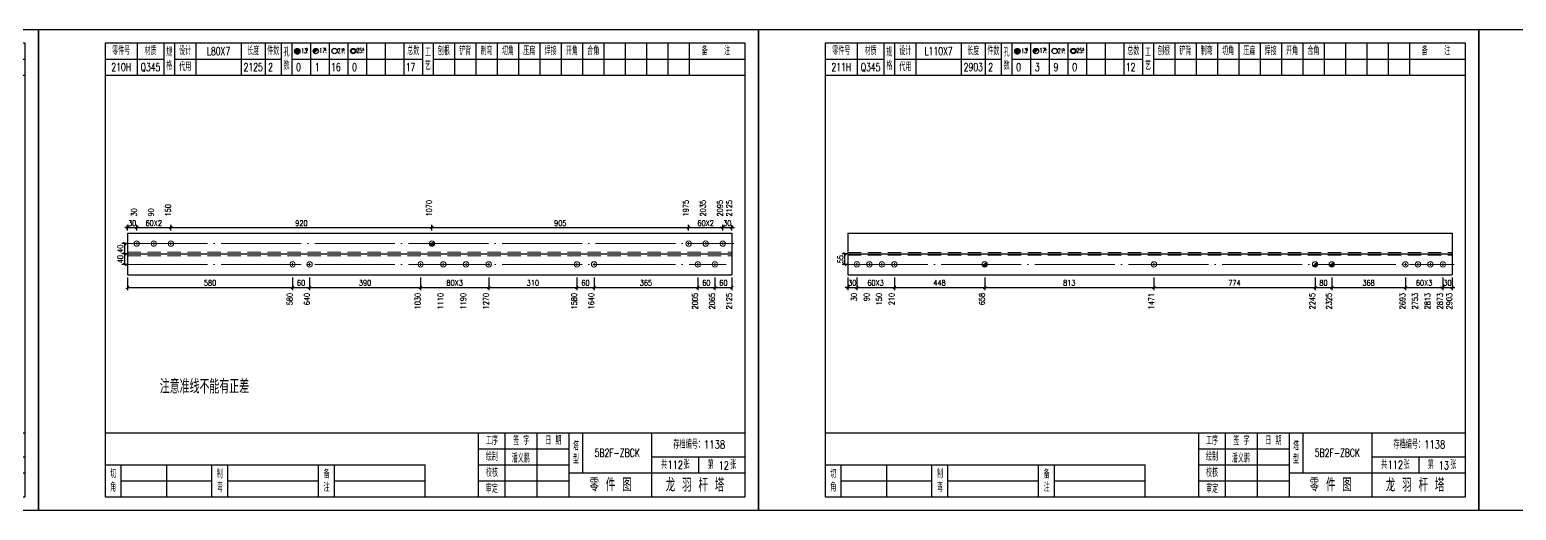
# Model space of a CAD drawing. Header units: millimetres. Extents: x 0 to 30240, y -10896 to -1348.
# Drawn here: x 2967 to 3524, y -2069 to -1889 of the extents above; entities that cross this region are included whole.
import ezdxf
from ezdxf.enums import TextEntityAlignment as Align

# ---------------------------------------------------------------- set-up
doc = ezdxf.new("R2010")
doc.units = ezdxf.units.MM
doc.header["$LTSCALE"] = 20
doc.header["$PDMODE"] = 1
doc.linetypes.add('DASHDOT2X', pattern=[1.75, 1.5, -0.125, 0, -0.125])
doc.linetypes.add('HIDDEN', pattern=[0.375, 0.25, -0.125])
for name, color, linetype, lineweight in [('1', 7, 'Continuous', 25), ('11', 3, 'Continuous', 13), ('2', 1, 'HIDDEN', 13), ('5', 1, 'Continuous', 13), ('7', 2, 'DASHDOT2X', 13)]:
    doc.layers.add(name, color=color, linetype=linetype, lineweight=lineweight)
doc.styles.get("Standard").update_dxf_attribs({"font": 'simplex', "width": 0.7, "bigfont": 'gbhzfs.shx'})
doc.styles.add('SYMBOL_TXT', font='txt.shx', dxfattribs={"width": 0.6})
doc.styles.add('TITLE_TXT', font='simplex.shx', dxfattribs={"width": 0.75, "height": 2.5, "bigfont": 'gbhzfs.shx'})
doc.dimstyles.get("Standard").update_dxf_attribs({"dimtxt": 2.1, "dimasz": 1, "dimexe": 1.05, "dimexo": 0, "dimgap": 0.63, "dimtad": 1, "dimzin": 0, "dimdsep": 46, "dimtxsty": 'standard', "dimblk": 'OBLIQUE', "dimblk1": 'OBLIQUE', "dimblk2": 'OBLIQUE', "dimcen": 0.09, "dimadec": 0, "dimazin": 0, "dimtfac": 1, "dimtdec": 1, "dimtix": 1, "dimtmove": 0, "dimatfit": 3, "dimfxl": 0, "dimtolj": 1, "dimtzin": 0, "dimarcsym": 0})
pattern_1 = [(0, (-3, 0), (0, 0.0125), [])]

# ---------------------------------------------------------------- blocks, each defined once
blk = doc.blocks.new('M12_HOLE')
h = blk.add_hatch()
h.set_pattern_fill('LINE', scale=0.1, style=0)
h.set_pattern_definition(pattern_1)
h.paths.add_polyline_path([(-5, 0, 1), (-1, 0, 1)])
at = {"color": 7}
blk.add_circle((-3, 0), 2, dxfattribs=at)
at = {"color": 7, "attachment_point": 1, "style": 'SYMBOL_TXT'}
for s, insert, char_height, width in [('13\\f??|b0|i0|c0|p54;.', (-0.1, 2.1), 3.5, 5.707), ('5', (3.7, 2.3), 1.8, 2.931)]:
    blk.add_mtext(s, dxfattribs=dict(at, insert=insert, char_height=char_height, width=width))
blk = doc.blocks.new('M16_HOLE')
h = blk.add_hatch()
h.set_pattern_fill('LINE', scale=0.1, style=0)
h.set_pattern_definition(pattern_1)
h.paths.add_polyline_path([(-1.6, 1.4, 0.668179), (-5, 0, 0.198912), (-4.4, -1.4)])
at = {"color": 7}
blk.add_circle((-3, 0), 2, dxfattribs=at)
at = {"color": 7, "attachment_point": 1, "style": 'SYMBOL_TXT'}
for s, insert, char_height, width in [('17.', (-0.4, 2.1), 3.5, 6.316), ('5', (3.6, 2.3), 1.8, 1.822)]:
    blk.add_mtext(s, dxfattribs=dict(at, insert=insert, char_height=char_height, width=width))
blk = doc.blocks.new('M20_HOLE')
at = {"color": 7}
blk.add_circle((-3, 0), 2, dxfattribs=at)
at = {"color": 7, "attachment_point": 1, "style": 'SYMBOL_TXT'}
for s, insert, char_height, width in [('21.', (-0.7, 2), 3.5, 6.074), ('5', (3.3, 2), 1.8, 1.458)]:
    blk.add_mtext(s, dxfattribs=dict(at, insert=insert, char_height=char_height, width=width))
blk = doc.blocks.new('M24_HOLE')
at = {"color": 7}
for radius in [2, 1.5]:
    blk.add_circle((-3, 0), radius, dxfattribs=at)
at = {"color": 7, "attachment_point": 1, "style": 'SYMBOL_TXT'}
for s, insert, char_height, width in [('25.', (-0.7, 2.1), 3.5, 2.429), ('5', (3.9, 2.3), 1.8, 1.944)]:
    blk.add_mtext(s, dxfattribs=dict(at, insert=insert, char_height=char_height, width=width))
blk = doc.blocks.new('JgCard')
for p, q in [((270, 180), (0, 180)), ((0, 180), (0, 0)), ((270, 0), (270, 180)), ((265, 175), (25, 175)), ((25, 175), (25, 5)), ((37, 175), (37, 163)), ((47, 175), (47, 163)), ((51, 175), (51, 163)), ((59, 175), (59, 163)), ((76, 175), (76, 163)), ((85, 175), (85, 163)), ((91, 175), (91, 163)), ((95, 175), (95, 163)), ((102, 175), (102, 163)), ((109, 175), (109, 163)), ((116, 175), (116, 163)), ((123, 175), (123, 163)), ((130, 175), (130, 163)), ((137, 175), (137, 163)), ((144, 175), (144, 163)), ((148, 175), (148, 163)), ((156, 175), (156, 163)), ((164, 175), (164, 163)), ((172, 175), (172, 163)), ((180, 175), (180, 163)), ((188, 175), (188, 163)), ((196, 175), (196, 163)), ((204, 175), (204, 163)), ((212, 175), (212, 163)), ((220, 175), (220, 163)), ((228, 175), (228, 163)), ((236, 175), (236, 163)), ((244, 175), (244, 163)), ((265, 5), (265, 175)), ((25, 169), (47, 169)), ((51, 169), (91, 169)), ((95, 169), (144, 169)), ((148, 169), (265, 169)), ((25, 163), (265, 163)), ((25, 29), (265, 29)), ((165, 5), (165, 29)), ((175, 5), (175, 29)), ((187, 5), (187, 29)), ((199, 5), (199, 29)), ((204, 29), (204, 14)), ((230, 5), (230, 29)), ((165, 23), (199, 23)), ((25, 17), (145, 17)), ((31, 5), (31, 17)), ((48, 17), (48, 5)), ((65, 5), (65, 17)), ((71, 5), (71, 17)), ((105, 5), (105, 17)), ((111, 5), (111, 17)), ((145, 5), (145, 17)), ((165, 17), (199, 17)), ((230, 20), (265, 20)), ((247.5, 20), (247.5, 14)), ((199, 14), (265, 14)), ((31, 11), (65, 11)), ((71, 11), (105, 11)), ((111, 11), (145, 11)), ((165, 11), (199, 11)), ((0, 0), (270, 0)), ((25, 5), (265, 5))]:
    blk.add_line(p, q)
blk.add_lwpolyline([(96.03, 171.99, -1), (98.03, 171.99, -1)], format="xyb", close=True)
blk.add_point((145, 96))
at = {"xscale": 0.5, "yscale": 0.5, "zscale": 0.5}
for name, p in [('M12_HOLE', (98.53, 171.99)), ('M16_HOLE', (105.5, 172)), ('M20_HOLE', (112.5, 172)), ('M24_HOLE', (119.5, 172))]:
    blk.add_blockref(name, p, dxfattribs=at)
at = {"style": 'TITLE_TXT', "width": 0.75}
for s, height, p in [('存档编号：1138', 3.076, (238.02, 23.07)), ('潘义鹏', 3, (177.45, 17.91)), ('龙 羽 杆 塔', 5, (235.17, 6.97))]:
    blk.add_text(s, height=height, dxfattribs=at).set_placement(p)
at = {"attachment_point": 5, "style": 'TITLE_TXT'}
for s, insert, char_height, width in [('零件号', (31, 172), 3, 15), ('材质', (42, 172), 3, 8), ('设计', (55, 172), 3, 8), ('长度', (80.5, 172), 3, 8), ('件数', (88, 172), 3, 6), ('总数', (140.5, 172), 3, 7), ('工\\P艺', (146, 169), 3, 4), ('刨根', (152, 172), 3, 8), ('铲背', (160, 172), 3, 8), ('制弯', (168, 172), 3, 8), ('切角', (176, 172), 3, 8), ('压扁', (184, 172), 3, 8), ('焊接', (192, 172), 3, 8), ('开角', (200, 172), 3, 8), ('合角', (208, 172), 3, 8), ('备    注', (254, 172), 3, 22), ('规格', (49, 169), 3, 4), ('代用', (55, 166), 3, 8), ('孔数', (93, 169), 3, 4), ('工序', (170, 26), 3, 10), ('签 字', (181, 26), 3, 12), ('日 期', (193, 26), 3, 12), ('塔\\P型', (201.5, 21.5), 3, 5), ('绘制', (170, 20), 3, 10), ('共    张', (238.75, 17), 3, 17.5), ('第    张', (256.25, 17), 3, 17.5), ('切\\P角', (28, 11), 3, 6), ('制\\P弯', (68, 11), 3, 6), ('备\\P注', (108, 11), 3, 6), ('校核', (170, 14), 3, 10), ('零 件 图', (214.5, 9.5), 5, 31), ('审定', (170, 8), 3, 10)]:
    blk.add_mtext(s, dxfattribs=dict(at, insert=insert, char_height=char_height, width=width))
blk = doc.blocks.new('M20')
for p, q in [((-0.5, 0), (0.5, 0)), ((0, -0.5), (0, 0.5))]:
    blk.add_line(p, q)
blk.add_circle((0, 0), 1)
blk = doc.blocks.new('M16')
for p, q in [((-0.71, -0.71), (0.71, 0.71)), ((-0.4, 0), (0.4, 0)), ((0, 0.4), (0, -0.4))]:
    blk.add_line(p, q)
blk.add_circle((0, 0), 1)
for radius in [0.8, 0.6, 0.4, 0.2]:
    blk.add_arc((0, 0), radius, 225, 45)
blk = doc.blocks.new('_Oblique')
at = {"color": 0, "linetype": 'ByBlock', "lineweight": -2}
blk.add_line((-0.5, -0.5), (0.5, 0.5), dxfattribs=at)
blk = doc.blocks.new('*D1180')
at = {"layer": '11', "color": 0, "lineweight": -2}
for p, q in [((3003.4, -1963.1), (3002.4, -1963.1)), ((3003.4, -1964.15), (3003.4, -1962.05)), ((3003.4, -1963.1), (3006.84, -1963.1)), ((3006.84, -1964.15), (3006.84, -1962.05)), ((3006.84, -1963.1), (3007.84, -1963.1))]:
    blk.add_line(p, q, dxfattribs=at)
at = {"layer": 'Defpoints', "color": 0}
for p in [(3003.4, -1964.15), (3006.84, -1963.1), (3006.84, -1964.15)]:
    blk.add_point(p, dxfattribs=at)
at = {"layer": '11', "color": 0, "lineweight": -2}
blk.add_blockref('_Oblique', (3003.4, -1963.1), dxfattribs=at)
at = {"layer": '11', "color": 0, "lineweight": -2, "rotation": 180}
blk.add_blockref('_Oblique', (3006.84, -1963.1), dxfattribs=at)
at = {"layer": '11', "color": 0, "insert": (3005.12, -1961.42), "char_height": 2.1, "attachment_point": 5}
blk.add_mtext('\\A1;30', dxfattribs=at)
blk = doc.blocks.new('*D1185')
at = {"layer": '11', "color": 0, "lineweight": -2}
for p, q in [((3226.56, -1963.1), (3225.56, -1963.1)), ((3226.56, -1964.15), (3226.56, -1962.05)), ((3226.56, -1963.1), (3230, -1963.1)), ((3230, -1964.15), (3230, -1962.05)), ((3230, -1963.1), (3231, -1963.1))]:
    blk.add_line(p, q, dxfattribs=at)
at = {"layer": 'Defpoints', "color": 0}
for p in [(3226.56, -1964.15), (3230, -1963.1), (3230, -1964.15)]:
    blk.add_point(p, dxfattribs=at)
at = {"layer": '11', "color": 0, "lineweight": -2}
blk.add_blockref('_Oblique', (3226.56, -1963.1), dxfattribs=at)
at = {"layer": '11', "color": 0, "lineweight": -2, "rotation": 180}
blk.add_blockref('_Oblique', (3230, -1963.1), dxfattribs=at)
at = {"layer": '11', "color": 0, "insert": (3228.28, -1961.42), "char_height": 2.1, "attachment_point": 5}
blk.add_mtext('\\A1;30', dxfattribs=at)
blk = doc.blocks.new('*D1188')
at = {"layer": '11', "color": 0, "lineweight": -2}
for p, q in [((3273.4, -1981.79), (3273.4, -1986.51)), ((3276.84, -1981.79), (3276.84, -1986.51)), ((3273.4, -1985.46), (3272.4, -1985.46)), ((3273.4, -1985.46), (3276.84, -1985.46)), ((3276.84, -1985.46), (3277.84, -1985.46))]:
    blk.add_line(p, q, dxfattribs=at)
at = {"layer": 'Defpoints', "color": 0}
for p in [(3273.4, -1981.79), (3276.84, -1981.79), (3276.84, -1985.46)]:
    blk.add_point(p, dxfattribs=at)
at = {"layer": '11', "color": 0, "lineweight": -2}
blk.add_blockref('_Oblique', (3273.4, -1985.46), dxfattribs=at)
at = {"layer": '11', "color": 0, "lineweight": -2, "rotation": 180}
blk.add_blockref('_Oblique', (3276.84, -1985.46), dxfattribs=at)
at = {"layer": '11', "color": 0, "insert": (3275.12, -1983.78), "char_height": 2.1, "attachment_point": 5}
blk.add_mtext('\\A1;30', dxfattribs=at)
blk = doc.blocks.new('*D1196')
at = {"layer": '11', "color": 0, "lineweight": -2}
for p, q in [((3496.56, -1981.79), (3496.56, -1986.51)), ((3500, -1981.79), (3500, -1986.51)), ((3496.56, -1985.46), (3495.56, -1985.46)), ((3496.56, -1985.46), (3500, -1985.46)), ((3500, -1985.46), (3501, -1985.46))]:
    blk.add_line(p, q, dxfattribs=at)
at = {"layer": 'Defpoints', "color": 0}
for p in [(3496.56, -1981.79), (3500, -1981.79), (3500, -1985.46)]:
    blk.add_point(p, dxfattribs=at)
at = {"layer": '11', "color": 0, "lineweight": -2}
blk.add_blockref('_Oblique', (3496.56, -1985.46), dxfattribs=at)
at = {"layer": '11', "color": 0, "lineweight": -2, "rotation": 180}
blk.add_blockref('_Oblique', (3500, -1985.46), dxfattribs=at)
at = {"layer": '11', "color": 0, "insert": (3498.28, -1983.78), "char_height": 2.1, "attachment_point": 5}
blk.add_mtext('\\A1;30', dxfattribs=at)

msp = doc.modelspace()

# ---------------------------------------------------------------- linework, layer by layer
at = {"layer": '1'}
for p, q in [((3003.4, -1965.196), (3003.4, -1980.736)), ((3003.4, -1965.196), (3230, -1965.196)), ((3230, -1965.196), (3230, -1980.736)), ((3273.4, -1965.196), (3273.4, -1980.736)), ((3273.4, -1965.196), (3500, -1965.196)), ((3500, -1965.196), (3500, -1980.736)), ((3003.4, -1972.966), (3230, -1972.966)), ((3273.4, -1972.966), (3500, -1972.966)), ((3003.4, -1980.736), (3230, -1980.736)), ((3273.4, -1980.736), (3500, -1980.736))]:
    msp.add_line(p, q, dxfattribs=at)
at = {"layer": '2'}
for p, q in [((3003.4, -1972.286), (3230, -1972.286)), ((3273.4, -1972.471), (3500, -1972.471)), ((3003.4, -1973.646), (3230, -1973.646)), ((3273.4, -1973.46), (3500, -1973.46))]:
    msp.add_line(p, q, dxfattribs=at)
at = {"layer": '7'}
for p, q in [((3003.4, -1969.081), (3230.76, -1969.081)), ((3003.4, -1976.851), (3227.802, -1976.851)), ((3273.4, -1976.851), (3500.76, -1976.851))]:
    msp.add_line(p, q, dxfattribs=at)

# ---------------------------------------------------------------- block references
at = {"layer": '1'}
for p in [(2700, -2068.966), (2970, -2068.966), (3240, -2068.966), (3510, -2068.966)]:
    msp.add_blockref('JgCard', p, dxfattribs=at)
at = {"layer": '5'}
for name, p in [('M20', (3006.84, -1969.081)), ('M20', (3013.238, -1969.081)), ('M20', (3019.636, -1969.081)), ('M16', (3117.5, -1969.081)), ('M20', (3213.764, -1969.081)), ('M20', (3220.162, -1969.081)), ('M20', (3226.56, -1969.081)), ('M20', (3065.248, -1976.851)), ('M20', (3071.647, -1976.851)), ('M20', (3113.234, -1976.851)), ('M20', (3121.765, -1976.851)), ('M20', (3130.296, -1976.851)), ('M20', (3138.827, -1976.851)), ('M20', (3171.884, -1976.851)), ('M20', (3178.282, -1976.851)), ('M20', (3217.204, -1976.851)), ('M20', (3223.602, -1976.851)), ('M20', (3276.84, -1976.851)), ('M20', (3281.524, -1976.851)), ('M20', (3286.208, -1976.851)), ('M20', (3290.892, -1976.851)), ('M16', (3324.767, -1976.851)), ('M20', (3388.234, -1976.851)), ('M16', (3448.657, -1976.851)), ('M16', (3454.902, -1976.851)), ('M20', (3482.508, -1976.851)), ('M20', (3487.192, -1976.851)), ('M20', (3491.876, -1976.851)), ('M20', (3496.56, -1976.851))]:
    msp.add_blockref(name, p, dxfattribs=at)

# ---------------------------------------------------------------- texts
at = {"style": 'TITLE_TXT', "width": 0.75}
for s, p in [('112', (3205.855, -2053.439)), ('12', (3225.003, -2053.654)), ('112', (3475.855, -2053.439)), ('13', (3495.003, -2053.654))]:
    msp.add_text(s, height=3, dxfattribs=at).set_placement(p)
at = {"layer": '1', "width": 0.7}
for s, height, p in [('L80X7', 3, (3037.5, -1896.966)), ('L110X7', 3, (3307.5, -1896.966)), ('210H', 3, (3001, -1902.966)), ('Q345', 3, (3012, -1902.966)), ('2125', 3, (3050.5, -1902.966)), ('2', 3, (3057, -1902.966)), ('0', 3, (3067.5, -1902.966)), ('1', 3, (3074.5, -1902.966)), ('16', 3, (3081.5, -1902.966)), ('0', 3, (3088.5, -1902.966)), ('17', 3, (3109.5, -1902.966)), ('211H', 3, (3271, -1902.966)), ('Q345', 3, (3282, -1902.966)), ('2903', 3, (3320.5, -1902.966)), ('2', 3, (3327, -1902.966)), ('0', 3, (3337.5, -1902.966)), ('3', 3, (3344.5, -1902.966)), ('9', 3, (3351.5, -1902.966)), ('0', 3, (3358.5, -1902.966)), ('12', 3, (3379.5, -1902.966)), ('注意准线不能有正差', 5.3179, (3032.228, -2022.59))]:
    msp.add_text(s, height=height, dxfattribs=at).set_placement(p, align=Align.MIDDLE_CENTER)
for s, p in [('150', (3019.636, -1958.896)), ('1070', (3117.5, -1958.896)), ('1975', (3213.764, -1958.896)), ('2035', (3220.162, -1958.896)), ('2095', (3226.56, -1958.896)), ('2125', (3230, -1958.896)), ('30', (3006.84, -1958.896)), ('90', (3013.238, -1958.896))]:
    msp.add_text(s, height=2.1, rotation=90, dxfattribs=at).set_placement(p)
for s, p in [('580', (3065.251, -1987.561)), ('640', (3071.65, -1987.561)), ('1030', (3113.237, -1987.561)), ('1110', (3121.768, -1987.561)), ('1190', (3130.299, -1987.561)), ('1270', (3138.83, -1987.561)), ('1580', (3171.887, -1987.561)), ('1640', (3178.285, -1987.561)), ('2005', (3217.207, -1987.561)), ('2065', (3223.605, -1987.561)), ('2125', (3230, -1987.561)), ('30', (3276.84, -1987.561)), ('90', (3281.524, -1987.561)), ('150', (3286.208, -1987.561)), ('210', (3290.892, -1987.561)), ('658', (3324.781, -1987.561)), ('1471', (3388.262, -1987.561)), ('2245', (3448.619, -1987.561)), ('2325', (3454.865, -1987.561)), ('2693', (3482.485, -1987.561)), ('2753', (3487.168, -1987.561)), ('2813', (3491.852, -1987.561)), ('2873', (3496.536, -1987.561)), ('2903', (3500, -1987.561))]:
    msp.add_text(s, height=2.1, rotation=90, dxfattribs=at).set_placement(p, align=Align.RIGHT)
at = {"layer": '1', "char_height": 3, "width": 26, "attachment_point": 5}
for insert in [(3187, -2047.466), (3457, -2047.466)]:
    msp.add_mtext('5B2F-ZBCK', dxfattribs=dict(at, insert=insert))

# ---------------------------------------------------------------- dimensions: what is measured, and where the dimension line sits
at = {"layer": '1'}
for base, p1, p2, text in [((3002.35, -1969.081), (3003.35, -1972.966), (3003.35, -1969.081), '40'), ((3002.35, -1972.966), (3003.35, -1976.851), (3003.35, -1972.966), '40'), ((3272.35, -1972.966), (3273.35, -1976.851), (3273.35, -1972.966), '55')]:
    msp.add_linear_dim(base=base, p1=p1, p2=p2, angle=90, text=text, dimstyle='standard', dxfattribs=at).render()
at = {"layer": '11'}
for base, p1, p2, picture, middle in [((3006.84, -1963.096), (3003.4, -1964.146), (3006.84, -1964.146), '*D1180', (3005.12, -1961.416)), ((3230, -1963.096), (3226.56, -1964.146), (3230, -1964.146), '*D1185', (3228.28, -1961.416)), ((3276.84, -1985.461), (3273.4, -1981.786), (3276.84, -1981.786), '*D1188', (3275.12, -1983.781)), ((3500, -1985.461), (3496.56, -1981.786), (3500, -1981.786), '*D1196', (3498.28, -1983.781))]:
    dim = msp.add_linear_dim(base=base, p1=p1, p2=p2, text='30', dimstyle='standard', dxfattribs=at)
    dim.commit()
    dim.dimension.update_dxf_attribs({"geometry": picture, "text_midpoint": middle})
for base, p1, p2, text in [((3019.636, -1963.096), (3006.84, -1964.146), (3019.636, -1964.146), '60X2'), ((3117.5, -1963.096), (3019.636, -1964.146), (3117.5, -1964.146), '920'), ((3213.764, -1963.096), (3117.5, -1964.146), (3213.764, -1964.146), '905'), ((3226.56, -1963.096), (3213.764, -1964.146), (3226.56, -1964.146), '60X2'), ((3065.248, -1985.461), (3003.4, -1981.786), (3065.248, -1981.786), '580'), ((3071.647, -1985.461), (3065.248, -1981.786), (3071.647, -1981.786), '60'), ((3113.234, -1985.461), (3071.647, -1981.786), (3113.234, -1981.786), '390'), ((3138.827, -1985.461), (3113.234, -1981.786), (3138.827, -1981.786), '80X3'), ((3171.884, -1985.461), (3138.827, -1981.786), (3171.884, -1981.786), '310'), ((3178.282, -1985.461), (3171.884, -1981.786), (3178.282, -1981.786), '60'), ((3217.204, -1985.461), (3178.282, -1981.786), (3217.204, -1981.786), '365'), ((3223.602, -1985.461), (3217.204, -1981.786), (3223.602, -1981.786), '60'), ((3230, -1985.461), (3223.602, -1981.786), (3230, -1981.786), '60'), ((3290.892, -1985.461), (3276.84, -1981.786), (3290.892, -1981.786), '60X3'), ((3324.767, -1985.461), (3290.892, -1981.786), (3324.767, -1981.786), '448'), ((3388.234, -1985.461), (3324.767, -1981.786), (3388.234, -1981.786), '813'), ((3448.657, -1985.461), (3388.234, -1981.786), (3448.657, -1981.786), '774'), ((3454.902, -1985.461), (3448.657, -1981.786), (3454.902, -1981.786), '80'), ((3482.508, -1985.461), (3454.902, -1981.786), (3482.508, -1981.786), '368'), ((3496.56, -1985.461), (3482.508, -1981.786), (3496.56, -1981.786), '60X3')]:
    msp.add_linear_dim(base=base, p1=p1, p2=p2, text=text, dimstyle='standard', dxfattribs=at).render()

doc.saveas('drawing.dxf')
